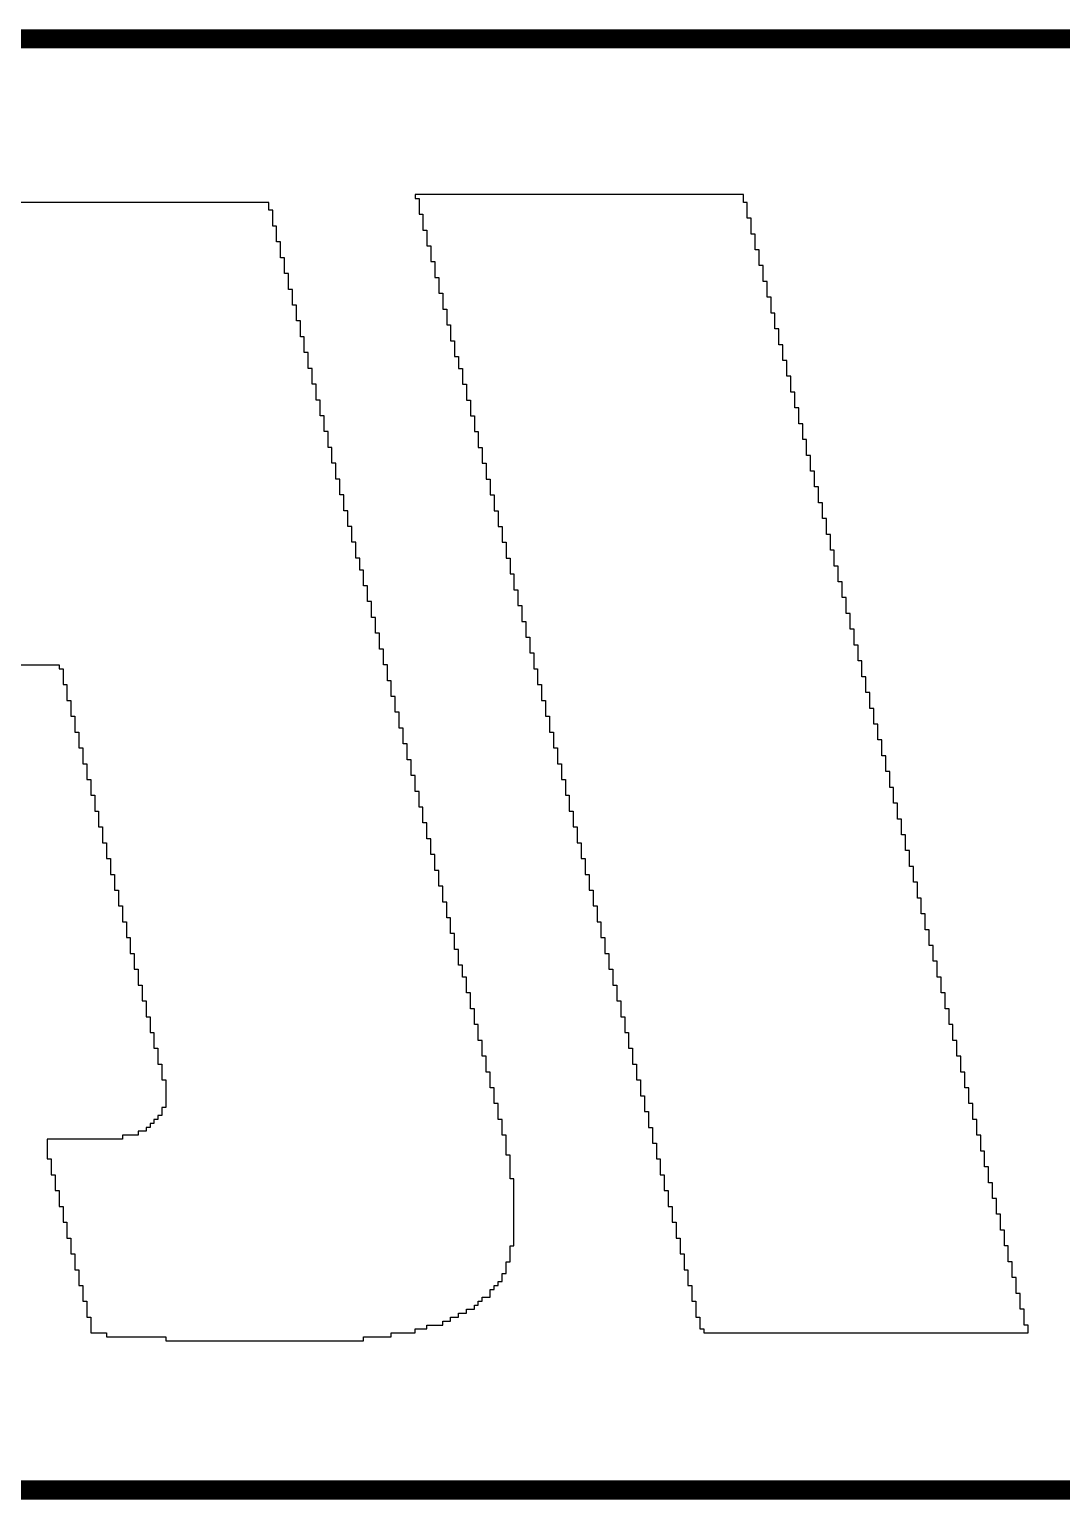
# Model space of a CAD drawing. Header units: inches. Extents: x -5.3 to 9.8, y -3.2 to 6.3.
# Drawn here: x -2.8103 to -2.5402, y -1.8025 to -1.4175 of the extents above; entities that cross this region are included whole.
import ezdxf

# ---------------------------------------------------------------- set-up
doc = ezdxf.new("R2010")
doc.units = ezdxf.units.IN
doc.header["$MEASUREMENT"] = 0
doc.layers.add('22_TITLE_BLOCK_MIRRORED', color=56, linetype='Continuous')

msp = doc.modelspace()

# ---------------------------------------------------------------- linework, layer by layer
at = {"layer": '22_TITLE_BLOCK_MIRRORED'}
for p, q in [((-2.7477, -1.4628), (-2.83258, -1.4628)), ((-2.7477, -1.46487), (-2.7477, -1.4628)), ((-2.7094, -1.46073), (-2.7094, -1.46176)), ((-2.62348, -1.46073), (-2.7094, -1.46073)), ((-2.7094, -1.46176), (-2.70836, -1.46176)), ((-2.70836, -1.46176), (-2.70836, -1.4659)), ((-2.62348, -1.4628), (-2.62348, -1.46073)), ((-2.62245, -1.4628), (-2.62348, -1.4628)), ((-2.62245, -1.46694), (-2.62245, -1.4628)), ((-2.74666, -1.46487), (-2.7477, -1.46487)), ((-2.74666, -1.46901), (-2.74666, -1.46487)), ((-2.70836, -1.4659), (-2.70733, -1.4659)), ((-2.70733, -1.4659), (-2.70733, -1.47004)), ((-2.74563, -1.46901), (-2.74666, -1.46901)), ((-2.74563, -1.47315), (-2.74563, -1.46901)), ((-2.70733, -1.47004), (-2.70629, -1.47004)), ((-2.70629, -1.47004), (-2.70629, -1.47418)), ((-2.62141, -1.46694), (-2.62245, -1.46694)), ((-2.62141, -1.47108), (-2.62141, -1.46694)), ((-2.74459, -1.47315), (-2.74563, -1.47315)), ((-2.74459, -1.47729), (-2.74459, -1.47315)), ((-2.70629, -1.47418), (-2.70526, -1.47418)), ((-2.70526, -1.47418), (-2.70526, -1.47832)), ((-2.62037, -1.47108), (-2.62141, -1.47108)), ((-2.62037, -1.47522), (-2.62037, -1.47108)), ((-2.74356, -1.47729), (-2.74459, -1.47729)), ((-2.74356, -1.48143), (-2.74356, -1.47729)), ((-2.70526, -1.47832), (-2.70422, -1.47832)), ((-2.70422, -1.47832), (-2.70422, -1.48246)), ((-2.61934, -1.47522), (-2.62037, -1.47522)), ((-2.61934, -1.47936), (-2.61934, -1.47522)), ((-2.74252, -1.48143), (-2.74356, -1.48143)), ((-2.74252, -1.48557), (-2.74252, -1.48143)), ((-2.6183, -1.47936), (-2.61934, -1.47936)), ((-2.6183, -1.4835), (-2.6183, -1.47936)), ((-2.74149, -1.48557), (-2.74252, -1.48557)), ((-2.74149, -1.48971), (-2.74149, -1.48557)), ((-2.70422, -1.48246), (-2.70319, -1.48246)), ((-2.70319, -1.48246), (-2.70319, -1.4866)), ((-2.61727, -1.4835), (-2.6183, -1.4835)), ((-2.61727, -1.48764), (-2.61727, -1.4835)), ((-2.74045, -1.48971), (-2.74149, -1.48971)), ((-2.74045, -1.49385), (-2.74045, -1.48971)), ((-2.70319, -1.4866), (-2.70215, -1.4866)), ((-2.70215, -1.4866), (-2.70215, -1.49075)), ((-2.61623, -1.48764), (-2.61727, -1.48764)), ((-2.61623, -1.49178), (-2.61623, -1.48764)), ((-2.70215, -1.49075), (-2.70112, -1.49075)), ((-2.70112, -1.49075), (-2.70112, -1.49489)), ((-2.6152, -1.49178), (-2.61623, -1.49178)), ((-2.6152, -1.49592), (-2.6152, -1.49178)), ((-2.73942, -1.49385), (-2.74045, -1.49385)), ((-2.73942, -1.49799), (-2.73942, -1.49385)), ((-2.70112, -1.49489), (-2.70008, -1.49489)), ((-2.70008, -1.49489), (-2.70008, -1.49903)), ((-2.61416, -1.49592), (-2.6152, -1.49592)), ((-2.61416, -1.50006), (-2.61416, -1.49592)), ((-2.73838, -1.49799), (-2.73942, -1.49799)), ((-2.73838, -1.50213), (-2.73838, -1.49799)), ((-2.70008, -1.49903), (-2.69905, -1.49903)), ((-2.69905, -1.49903), (-2.69905, -1.50317)), ((-2.61313, -1.50006), (-2.61416, -1.50006)), ((-2.61313, -1.5042), (-2.61313, -1.50006)), ((-2.73735, -1.50213), (-2.73838, -1.50213)), ((-2.73735, -1.50627), (-2.73735, -1.50213)), ((-2.69905, -1.50317), (-2.69801, -1.50317)), ((-2.69801, -1.50317), (-2.69801, -1.50627)), ((-2.61209, -1.5042), (-2.61313, -1.5042)), ((-2.61209, -1.50834), (-2.61209, -1.5042)), ((-2.73631, -1.50627), (-2.73735, -1.50627)), ((-2.73631, -1.51041), (-2.73631, -1.50627)), ((-2.69801, -1.50627), (-2.69698, -1.50627)), ((-2.69698, -1.50627), (-2.69698, -1.51041)), ((-2.61106, -1.50834), (-2.61209, -1.50834)), ((-2.61106, -1.51248), (-2.61106, -1.50834)), ((-2.73528, -1.51041), (-2.73631, -1.51041)), ((-2.73528, -1.51455), (-2.73528, -1.51041)), ((-2.69698, -1.51041), (-2.69594, -1.51041)), ((-2.69594, -1.51041), (-2.69594, -1.51455)), ((-2.61002, -1.51248), (-2.61106, -1.51248)), ((-2.61002, -1.51662), (-2.61002, -1.51248)), ((-2.73424, -1.51455), (-2.73528, -1.51455)), ((-2.73424, -1.51869), (-2.73424, -1.51455)), ((-2.69594, -1.51455), (-2.69491, -1.51455)), ((-2.69491, -1.51455), (-2.69491, -1.51869)), ((-2.60899, -1.51662), (-2.61002, -1.51662)), ((-2.60899, -1.52076), (-2.60899, -1.51662)), ((-2.73321, -1.51869), (-2.73424, -1.51869)), ((-2.73321, -1.52284), (-2.73321, -1.51869)), ((-2.69491, -1.51869), (-2.69387, -1.51869)), ((-2.69387, -1.51869), (-2.69387, -1.52284)), ((-2.73217, -1.52284), (-2.73321, -1.52284)), ((-2.73217, -1.52698), (-2.73217, -1.52284)), ((-2.69387, -1.52284), (-2.69284, -1.52284)), ((-2.69284, -1.52284), (-2.69284, -1.52698)), ((-2.60795, -1.52076), (-2.60899, -1.52076)), ((-2.60795, -1.52491), (-2.60795, -1.52076)), ((-2.73114, -1.52698), (-2.73217, -1.52698)), ((-2.73114, -1.53112), (-2.73114, -1.52698)), ((-2.69284, -1.52698), (-2.6918, -1.52698)), ((-2.6918, -1.52698), (-2.6918, -1.53112)), ((-2.60692, -1.52491), (-2.60795, -1.52491)), ((-2.60692, -1.52905), (-2.60692, -1.52491)), ((-2.7301, -1.53112), (-2.73114, -1.53112)), ((-2.7301, -1.53526), (-2.7301, -1.53112)), ((-2.6918, -1.53112), (-2.69076, -1.53112)), ((-2.69076, -1.53112), (-2.69076, -1.53526)), ((-2.60588, -1.52905), (-2.60692, -1.52905)), ((-2.60588, -1.53319), (-2.60588, -1.52905)), ((-2.72906, -1.53526), (-2.7301, -1.53526)), ((-2.72906, -1.5394), (-2.72906, -1.53526)), ((-2.69076, -1.53526), (-2.68973, -1.53526)), ((-2.68973, -1.53526), (-2.68973, -1.5394)), ((-2.60485, -1.53319), (-2.60588, -1.53319)), ((-2.60485, -1.53733), (-2.60485, -1.53319)), ((-2.72803, -1.5394), (-2.72906, -1.5394)), ((-2.72803, -1.54354), (-2.72803, -1.5394)), ((-2.68973, -1.5394), (-2.68869, -1.5394)), ((-2.68869, -1.5394), (-2.68869, -1.54354)), ((-2.60381, -1.53733), (-2.60485, -1.53733)), ((-2.60381, -1.54147), (-2.60381, -1.53733)), ((-2.72699, -1.54354), (-2.72803, -1.54354)), ((-2.72699, -1.54768), (-2.72699, -1.54354)), ((-2.68869, -1.54354), (-2.68766, -1.54354)), ((-2.68766, -1.54354), (-2.68766, -1.54768)), ((-2.60278, -1.54147), (-2.60381, -1.54147)), ((-2.60278, -1.54561), (-2.60278, -1.54147)), ((-2.72596, -1.54768), (-2.72699, -1.54768)), ((-2.72596, -1.55182), (-2.72596, -1.54768)), ((-2.68766, -1.54768), (-2.68662, -1.54768)), ((-2.68662, -1.54768), (-2.68662, -1.55182)), ((-2.60174, -1.54561), (-2.60278, -1.54561)), ((-2.60174, -1.54975), (-2.60174, -1.54561)), ((-2.60071, -1.54975), (-2.60174, -1.54975)), ((-2.60071, -1.55389), (-2.60071, -1.54975)), ((-2.72492, -1.55182), (-2.72596, -1.55182)), ((-2.72492, -1.55596), (-2.72492, -1.55182)), ((-2.68662, -1.55182), (-2.68559, -1.55182)), ((-2.68559, -1.55182), (-2.68559, -1.55596)), ((-2.59967, -1.55389), (-2.60071, -1.55389)), ((-2.59967, -1.55803), (-2.59967, -1.55389)), ((-2.72389, -1.55596), (-2.72492, -1.55596)), ((-2.72389, -1.55907), (-2.72389, -1.55596)), ((-2.72285, -1.55907), (-2.72389, -1.55907)), ((-2.72285, -1.56321), (-2.72285, -1.55907)), ((-2.68559, -1.55596), (-2.68455, -1.55596)), ((-2.68455, -1.55596), (-2.68455, -1.5601)), ((-2.59864, -1.55803), (-2.59967, -1.55803)), ((-2.59864, -1.56217), (-2.59864, -1.55803)), ((-2.68455, -1.5601), (-2.68352, -1.5601)), ((-2.68352, -1.5601), (-2.68352, -1.56424)), ((-2.5976, -1.56217), (-2.59864, -1.56217)), ((-2.5976, -1.56631), (-2.5976, -1.56217)), ((-2.72182, -1.56321), (-2.72285, -1.56321)), ((-2.72182, -1.56735), (-2.72182, -1.56321)), ((-2.68352, -1.56424), (-2.68248, -1.56424)), ((-2.68248, -1.56424), (-2.68248, -1.56838)), ((-2.59657, -1.56631), (-2.5976, -1.56631)), ((-2.59657, -1.57045), (-2.59657, -1.56631)), ((-2.72078, -1.56735), (-2.72182, -1.56735)), ((-2.72078, -1.57149), (-2.72078, -1.56735)), ((-2.68248, -1.56838), (-2.68145, -1.56838)), ((-2.68145, -1.56838), (-2.68145, -1.57252)), ((-2.59553, -1.57045), (-2.59657, -1.57045)), ((-2.59553, -1.57459), (-2.59553, -1.57045)), ((-2.71975, -1.57149), (-2.72078, -1.57149)), ((-2.71975, -1.57563), (-2.71975, -1.57149)), ((-2.68145, -1.57252), (-2.68041, -1.57252)), ((-2.68041, -1.57252), (-2.68041, -1.57666)), ((-2.5945, -1.57459), (-2.59553, -1.57459)), ((-2.5945, -1.57873), (-2.5945, -1.57459)), ((-2.71871, -1.57563), (-2.71975, -1.57563)), ((-2.71871, -1.57977), (-2.71871, -1.57563)), ((-2.68041, -1.57666), (-2.67938, -1.57666)), ((-2.67938, -1.57666), (-2.67938, -1.5808)), ((-2.71768, -1.57977), (-2.71871, -1.57977)), ((-2.71768, -1.58391), (-2.71768, -1.57977)), ((-2.67938, -1.5808), (-2.67834, -1.5808)), ((-2.67834, -1.5808), (-2.67834, -1.58494)), ((-2.59346, -1.57873), (-2.5945, -1.57873)), ((-2.59346, -1.58287), (-2.59346, -1.57873)), ((-2.83775, -1.58391), (-2.80256, -1.58391)), ((-2.80256, -1.58391), (-2.80256, -1.58494)), ((-2.80256, -1.58494), (-2.80152, -1.58494)), ((-2.80152, -1.58494), (-2.80152, -1.58908)), ((-2.71664, -1.58391), (-2.71768, -1.58391)), ((-2.71664, -1.58805), (-2.71664, -1.58391)), ((-2.67834, -1.58494), (-2.67731, -1.58494)), ((-2.67731, -1.58494), (-2.67731, -1.58908)), ((-2.59243, -1.58287), (-2.59346, -1.58287)), ((-2.59243, -1.58701), (-2.59243, -1.58287)), ((-2.80152, -1.58908), (-2.80049, -1.58908)), ((-2.80049, -1.58908), (-2.80049, -1.59322)), ((-2.71561, -1.58805), (-2.71664, -1.58805)), ((-2.71561, -1.59219), (-2.71561, -1.58805)), ((-2.67731, -1.58908), (-2.67627, -1.58908)), ((-2.67627, -1.58908), (-2.67627, -1.59322)), ((-2.59139, -1.58701), (-2.59243, -1.58701)), ((-2.59139, -1.59115), (-2.59139, -1.58701)), ((-2.80049, -1.59322), (-2.79945, -1.59322)), ((-2.79945, -1.59322), (-2.79945, -1.59737)), ((-2.71457, -1.59219), (-2.71561, -1.59219)), ((-2.71457, -1.59633), (-2.71457, -1.59219)), ((-2.67627, -1.59322), (-2.67524, -1.59322)), ((-2.67524, -1.59322), (-2.67524, -1.59737)), ((-2.59036, -1.59115), (-2.59139, -1.59115)), ((-2.59036, -1.5953), (-2.59036, -1.59115)), ((-2.79945, -1.59737), (-2.79842, -1.59737)), ((-2.79842, -1.59737), (-2.79842, -1.60151)), ((-2.71354, -1.59633), (-2.71457, -1.59633)), ((-2.71354, -1.60047), (-2.71354, -1.59633)), ((-2.67524, -1.59737), (-2.6742, -1.59737)), ((-2.6742, -1.59737), (-2.6742, -1.60151)), ((-2.58932, -1.5953), (-2.59036, -1.5953)), ((-2.58932, -1.59944), (-2.58932, -1.5953)), ((-2.79842, -1.60151), (-2.79738, -1.60151)), ((-2.79738, -1.60151), (-2.79738, -1.60565)), ((-2.7125, -1.60047), (-2.71354, -1.60047)), ((-2.7125, -1.60461), (-2.7125, -1.60047)), ((-2.6742, -1.60151), (-2.67317, -1.60151)), ((-2.67317, -1.60151), (-2.67317, -1.60565)), ((-2.58829, -1.59944), (-2.58932, -1.59944)), ((-2.58829, -1.60358), (-2.58829, -1.59944)), ((-2.71147, -1.60461), (-2.7125, -1.60461)), ((-2.71147, -1.60875), (-2.71147, -1.60461)), ((-2.58725, -1.60358), (-2.58829, -1.60358)), ((-2.58725, -1.60772), (-2.58725, -1.60358)), ((-2.79738, -1.60565), (-2.79635, -1.60565)), ((-2.79635, -1.60565), (-2.79635, -1.60979)), ((-2.71043, -1.60875), (-2.71147, -1.60875)), ((-2.71043, -1.61289), (-2.71043, -1.60875)), ((-2.67317, -1.60565), (-2.67213, -1.60565)), ((-2.67213, -1.60565), (-2.67213, -1.60979)), ((-2.58622, -1.60772), (-2.58725, -1.60772)), ((-2.58622, -1.61186), (-2.58622, -1.60772)), ((-2.79635, -1.60979), (-2.79531, -1.60979)), ((-2.79531, -1.60979), (-2.79531, -1.61393)), ((-2.7094, -1.61289), (-2.71043, -1.61289)), ((-2.7094, -1.61703), (-2.7094, -1.61289)), ((-2.67213, -1.60979), (-2.6711, -1.60979)), ((-2.6711, -1.60979), (-2.6711, -1.61393)), ((-2.58518, -1.61186), (-2.58622, -1.61186)), ((-2.58518, -1.616), (-2.58518, -1.61186)), ((-2.79531, -1.61393), (-2.79428, -1.61393)), ((-2.79428, -1.61393), (-2.79428, -1.61807)), ((-2.6711, -1.61393), (-2.67006, -1.61393)), ((-2.67006, -1.61393), (-2.67006, -1.61807)), ((-2.58414, -1.616), (-2.58518, -1.616)), ((-2.58414, -1.62014), (-2.58414, -1.616)), ((-2.79428, -1.61807), (-2.79324, -1.61807)), ((-2.79324, -1.61807), (-2.79324, -1.62221)), ((-2.70836, -1.61703), (-2.7094, -1.61703)), ((-2.70836, -1.62117), (-2.70836, -1.61703)), ((-2.67006, -1.61807), (-2.66903, -1.61807)), ((-2.66903, -1.61807), (-2.66903, -1.62221)), ((-2.58311, -1.62014), (-2.58414, -1.62014)), ((-2.58311, -1.62428), (-2.58311, -1.62014)), ((-2.79324, -1.62221), (-2.79221, -1.62221)), ((-2.79221, -1.62221), (-2.79221, -1.62635)), ((-2.70733, -1.62117), (-2.70836, -1.62117)), ((-2.70733, -1.62531), (-2.70733, -1.62117)), ((-2.66903, -1.62221), (-2.66799, -1.62221)), ((-2.66799, -1.62221), (-2.66799, -1.62635)), ((-2.58207, -1.62428), (-2.58311, -1.62428)), ((-2.58207, -1.62842), (-2.58207, -1.62428)), ((-2.79221, -1.62635), (-2.79117, -1.62635)), ((-2.79117, -1.62635), (-2.79117, -1.63049)), ((-2.70629, -1.62531), (-2.70733, -1.62531)), ((-2.70629, -1.62945), (-2.70629, -1.62531)), ((-2.66799, -1.62635), (-2.66696, -1.62635)), ((-2.66696, -1.62635), (-2.66696, -1.63049)), ((-2.58104, -1.62842), (-2.58207, -1.62842)), ((-2.58104, -1.63256), (-2.58104, -1.62842)), ((-2.79117, -1.63049), (-2.79014, -1.63049)), ((-2.79014, -1.63049), (-2.79014, -1.63463)), ((-2.70526, -1.62945), (-2.70629, -1.62945)), ((-2.70526, -1.6336), (-2.70526, -1.62945)), ((-2.66696, -1.63049), (-2.66592, -1.63049)), ((-2.66592, -1.63049), (-2.66592, -1.63463)), ((-2.79014, -1.63463), (-2.7891, -1.63463)), ((-2.7891, -1.63463), (-2.7891, -1.63877)), ((-2.70422, -1.6336), (-2.70526, -1.6336)), ((-2.70422, -1.63774), (-2.70422, -1.6336)), ((-2.66592, -1.63463), (-2.66489, -1.63463)), ((-2.66489, -1.63463), (-2.66489, -1.63877)), ((-2.58, -1.63256), (-2.58104, -1.63256)), ((-2.58, -1.6367), (-2.58, -1.63256)), ((-2.7891, -1.63877), (-2.78807, -1.63877)), ((-2.78807, -1.63877), (-2.78807, -1.64291)), ((-2.70319, -1.63774), (-2.70422, -1.63774)), ((-2.70319, -1.64188), (-2.70319, -1.63774)), ((-2.66489, -1.63877), (-2.66385, -1.63877)), ((-2.66385, -1.63877), (-2.66385, -1.64291)), ((-2.57897, -1.6367), (-2.58, -1.6367)), ((-2.57897, -1.64084), (-2.57897, -1.6367)), ((-2.78807, -1.64291), (-2.78703, -1.64291)), ((-2.78703, -1.64291), (-2.78703, -1.64705)), ((-2.70215, -1.64188), (-2.70319, -1.64188)), ((-2.70215, -1.64602), (-2.70215, -1.64188)), ((-2.66385, -1.64291), (-2.66282, -1.64291)), ((-2.66282, -1.64291), (-2.66282, -1.64705)), ((-2.57793, -1.64084), (-2.57897, -1.64084)), ((-2.57793, -1.64498), (-2.57793, -1.64084)), ((-2.78703, -1.64705), (-2.786, -1.64705)), ((-2.786, -1.64705), (-2.786, -1.65119)), ((-2.70112, -1.64602), (-2.70215, -1.64602)), ((-2.70112, -1.65016), (-2.70112, -1.64602)), ((-2.66282, -1.64705), (-2.66178, -1.64705)), ((-2.66178, -1.64705), (-2.66178, -1.65119)), ((-2.5769, -1.64498), (-2.57793, -1.64498)), ((-2.5769, -1.64912), (-2.5769, -1.64498)), ((-2.786, -1.65119), (-2.78496, -1.65119)), ((-2.78496, -1.65119), (-2.78496, -1.65533)), ((-2.70008, -1.65016), (-2.70112, -1.65016)), ((-2.70008, -1.6543), (-2.70008, -1.65016)), ((-2.66178, -1.65119), (-2.66075, -1.65119)), ((-2.66075, -1.65119), (-2.66075, -1.65533)), ((-2.57586, -1.64912), (-2.5769, -1.64912)), ((-2.57586, -1.65326), (-2.57586, -1.64912)), ((-2.78496, -1.65533), (-2.78393, -1.65533)), ((-2.78393, -1.65533), (-2.78393, -1.65947)), ((-2.69905, -1.6543), (-2.70008, -1.6543)), ((-2.69905, -1.65844), (-2.69905, -1.6543)), ((-2.66075, -1.65533), (-2.65971, -1.65533)), ((-2.65971, -1.65533), (-2.65971, -1.65947)), ((-2.57483, -1.65326), (-2.57586, -1.65326)), ((-2.57483, -1.6574), (-2.57483, -1.65326)), ((-2.69801, -1.65844), (-2.69905, -1.65844)), ((-2.69801, -1.66258), (-2.69801, -1.65844)), ((-2.57379, -1.6574), (-2.57483, -1.6574)), ((-2.57379, -1.66154), (-2.57379, -1.6574)), ((-2.78393, -1.65947), (-2.78289, -1.65947)), ((-2.78289, -1.65947), (-2.78289, -1.66361)), ((-2.69698, -1.66258), (-2.69801, -1.66258)), ((-2.69698, -1.66568), (-2.69698, -1.66258)), ((-2.65971, -1.65947), (-2.65868, -1.65947)), ((-2.65868, -1.65947), (-2.65868, -1.66361)), ((-2.57276, -1.66154), (-2.57379, -1.66154)), ((-2.57276, -1.66568), (-2.57276, -1.66154)), ((-2.78289, -1.66361), (-2.78186, -1.66361)), ((-2.78186, -1.66361), (-2.78186, -1.66775)), ((-2.69594, -1.66568), (-2.69698, -1.66568)), ((-2.69594, -1.66983), (-2.69594, -1.66568)), ((-2.65868, -1.66361), (-2.65764, -1.66361)), ((-2.65764, -1.66361), (-2.65764, -1.66775)), ((-2.57172, -1.66568), (-2.57276, -1.66568)), ((-2.57172, -1.66983), (-2.57172, -1.66568)), ((-2.78186, -1.66775), (-2.78082, -1.66775)), ((-2.78082, -1.66775), (-2.78082, -1.6719)), ((-2.69491, -1.66983), (-2.69594, -1.66983)), ((-2.69491, -1.67397), (-2.69491, -1.66983)), ((-2.65764, -1.66775), (-2.6566, -1.66775)), ((-2.6566, -1.66775), (-2.6566, -1.6719)), ((-2.57069, -1.66983), (-2.57172, -1.66983)), ((-2.57069, -1.67397), (-2.57069, -1.66983)), ((-2.78082, -1.6719), (-2.77979, -1.6719)), ((-2.77979, -1.6719), (-2.77979, -1.67604)), ((-2.69387, -1.67397), (-2.69491, -1.67397)), ((-2.69387, -1.67811), (-2.69387, -1.67397)), ((-2.6566, -1.6719), (-2.65557, -1.6719)), ((-2.65557, -1.6719), (-2.65557, -1.67604)), ((-2.56965, -1.67397), (-2.57069, -1.67397)), ((-2.56965, -1.67811), (-2.56965, -1.67397)), ((-2.77979, -1.67604), (-2.77875, -1.67604)), ((-2.77875, -1.67604), (-2.77875, -1.68018)), ((-2.69284, -1.67811), (-2.69387, -1.67811)), ((-2.69284, -1.68225), (-2.69284, -1.67811)), ((-2.65557, -1.67604), (-2.65453, -1.67604)), ((-2.65453, -1.67604), (-2.65453, -1.68018)), ((-2.56862, -1.67811), (-2.56965, -1.67811)), ((-2.56862, -1.68225), (-2.56862, -1.67811)), ((-2.77875, -1.68018), (-2.77772, -1.68018)), ((-2.77772, -1.68018), (-2.77772, -1.68432)), ((-2.6918, -1.68225), (-2.69284, -1.68225)), ((-2.6918, -1.68639), (-2.6918, -1.68225)), ((-2.65453, -1.68018), (-2.6535, -1.68018)), ((-2.6535, -1.68018), (-2.6535, -1.68432)), ((-2.56758, -1.68225), (-2.56862, -1.68225)), ((-2.56758, -1.68639), (-2.56758, -1.68225)), ((-2.77772, -1.68432), (-2.77668, -1.68432)), ((-2.77668, -1.68432), (-2.77668, -1.68846)), ((-2.6535, -1.68432), (-2.65246, -1.68432)), ((-2.65246, -1.68432), (-2.65246, -1.68846)), ((-2.77668, -1.68846), (-2.77565, -1.68846)), ((-2.77565, -1.68846), (-2.77565, -1.6926)), ((-2.69076, -1.68639), (-2.6918, -1.68639)), ((-2.69076, -1.69053), (-2.69076, -1.68639)), ((-2.65246, -1.68846), (-2.65143, -1.68846)), ((-2.65143, -1.68846), (-2.65143, -1.6926)), ((-2.56655, -1.68639), (-2.56758, -1.68639)), ((-2.56655, -1.69053), (-2.56655, -1.68639)), ((-2.77565, -1.6926), (-2.77461, -1.6926)), ((-2.77461, -1.6926), (-2.77461, -1.69984)), ((-2.68973, -1.69053), (-2.69076, -1.69053)), ((-2.68973, -1.69467), (-2.68973, -1.69053)), ((-2.65143, -1.6926), (-2.65039, -1.6926)), ((-2.65039, -1.6926), (-2.65039, -1.69674)), ((-2.56551, -1.69053), (-2.56655, -1.69053)), ((-2.56551, -1.69467), (-2.56551, -1.69053)), ((-2.68869, -1.69467), (-2.68973, -1.69467)), ((-2.68869, -1.69881), (-2.68869, -1.69467)), ((-2.65039, -1.69674), (-2.64936, -1.69674)), ((-2.64936, -1.69674), (-2.64936, -1.70088)), ((-2.56448, -1.69467), (-2.56551, -1.69467)), ((-2.56448, -1.69881), (-2.56448, -1.69467)), ((-2.77461, -1.69984), (-2.77565, -1.69984)), ((-2.77565, -1.69984), (-2.77565, -1.70191)), ((-2.68766, -1.69881), (-2.68869, -1.69881)), ((-2.68766, -1.70295), (-2.68766, -1.69881)), ((-2.64936, -1.70088), (-2.64832, -1.70088)), ((-2.64832, -1.70088), (-2.64832, -1.70502)), ((-2.56344, -1.69881), (-2.56448, -1.69881)), ((-2.56344, -1.70295), (-2.56344, -1.69881)), ((-2.77875, -1.70502), (-2.77979, -1.70502)), ((-2.77979, -1.70502), (-2.77979, -1.70606)), ((-2.77772, -1.70399), (-2.77875, -1.70399)), ((-2.77875, -1.70399), (-2.77875, -1.70502)), ((-2.77668, -1.70295), (-2.77772, -1.70295)), ((-2.77772, -1.70295), (-2.77772, -1.70399)), ((-2.77565, -1.70191), (-2.77668, -1.70191)), ((-2.77668, -1.70191), (-2.77668, -1.70295)), ((-2.68662, -1.70295), (-2.68766, -1.70295)), ((-2.68662, -1.70709), (-2.68662, -1.70295)), ((-2.64832, -1.70502), (-2.64729, -1.70502)), ((-2.64729, -1.70502), (-2.64729, -1.70916)), ((-2.56241, -1.70295), (-2.56344, -1.70295)), ((-2.56241, -1.70709), (-2.56241, -1.70295)), ((-2.786, -1.70813), (-2.80567, -1.70813)), ((-2.80567, -1.70813), (-2.80567, -1.7133)), ((-2.78186, -1.70709), (-2.786, -1.70709)), ((-2.786, -1.70709), (-2.786, -1.70813)), ((-2.77979, -1.70606), (-2.78186, -1.70606)), ((-2.78186, -1.70606), (-2.78186, -1.70709)), ((-2.68559, -1.70709), (-2.68662, -1.70709)), ((-2.68559, -1.71227), (-2.68559, -1.70709)), ((-2.64729, -1.70916), (-2.64625, -1.70916)), ((-2.64625, -1.70916), (-2.64625, -1.7133)), ((-2.56137, -1.70709), (-2.56241, -1.70709)), ((-2.56137, -1.71123), (-2.56137, -1.70709)), ((-2.68455, -1.71227), (-2.68559, -1.71227)), ((-2.68455, -1.71848), (-2.68455, -1.71227)), ((-2.56034, -1.71123), (-2.56137, -1.71123)), ((-2.56034, -1.71537), (-2.56034, -1.71123)), ((-2.80567, -1.7133), (-2.80463, -1.7133)), ((-2.80463, -1.7133), (-2.80463, -1.71744)), ((-2.64625, -1.7133), (-2.64522, -1.7133)), ((-2.64522, -1.7133), (-2.64522, -1.71744)), ((-2.5593, -1.71537), (-2.56034, -1.71537)), ((-2.5593, -1.71951), (-2.5593, -1.71537)), ((-2.80463, -1.71744), (-2.8036, -1.71744)), ((-2.8036, -1.71744), (-2.8036, -1.72158)), ((-2.68352, -1.71848), (-2.68455, -1.71848)), ((-2.68352, -1.73607), (-2.68352, -1.71848)), ((-2.64522, -1.71744), (-2.64418, -1.71744)), ((-2.64418, -1.71744), (-2.64418, -1.72158)), ((-2.55827, -1.71951), (-2.5593, -1.71951)), ((-2.55827, -1.72365), (-2.55827, -1.71951)), ((-2.8036, -1.72158), (-2.80256, -1.72158)), ((-2.80256, -1.72158), (-2.80256, -1.72572)), ((-2.64418, -1.72158), (-2.64315, -1.72158)), ((-2.64315, -1.72158), (-2.64315, -1.72572)), ((-2.55723, -1.72365), (-2.55827, -1.72365)), ((-2.55723, -1.72779), (-2.55723, -1.72365)), ((-2.80256, -1.72572), (-2.80152, -1.72572)), ((-2.80152, -1.72572), (-2.80152, -1.72986)), ((-2.64315, -1.72572), (-2.64211, -1.72572)), ((-2.64211, -1.72572), (-2.64211, -1.72986)), ((-2.5562, -1.72779), (-2.55723, -1.72779)), ((-2.5562, -1.73193), (-2.5562, -1.72779)), ((-2.80152, -1.72986), (-2.80049, -1.72986)), ((-2.80049, -1.72986), (-2.80049, -1.734)), ((-2.64211, -1.72986), (-2.64108, -1.72986)), ((-2.64108, -1.72986), (-2.64108, -1.734)), ((-2.55516, -1.73193), (-2.5562, -1.73193)), ((-2.55516, -1.73607), (-2.55516, -1.73193)), ((-2.80049, -1.734), (-2.79945, -1.734)), ((-2.79945, -1.734), (-2.79945, -1.73814)), ((-2.68455, -1.74022), (-2.68455, -1.73607)), ((-2.68455, -1.73607), (-2.68352, -1.73607)), ((-2.64108, -1.734), (-2.64004, -1.734)), ((-2.64004, -1.734), (-2.64004, -1.73814)), ((-2.55413, -1.73607), (-2.55516, -1.73607)), ((-2.55413, -1.74022), (-2.55413, -1.73607)), ((-2.79945, -1.73814), (-2.79842, -1.73814)), ((-2.79842, -1.73814), (-2.79842, -1.74229)), ((-2.64004, -1.73814), (-2.63901, -1.73814)), ((-2.63901, -1.73814), (-2.63901, -1.74229)), ((-2.79842, -1.74229), (-2.79738, -1.74229)), ((-2.79738, -1.74229), (-2.79738, -1.74643)), ((-2.68662, -1.74539), (-2.68662, -1.74332)), ((-2.68662, -1.74332), (-2.68559, -1.74332)), ((-2.68559, -1.74332), (-2.68559, -1.74022)), ((-2.68559, -1.74022), (-2.68455, -1.74022)), ((-2.63901, -1.74229), (-2.63797, -1.74229)), ((-2.63797, -1.74229), (-2.63797, -1.74643)), ((-2.55309, -1.74022), (-2.55413, -1.74022)), ((-2.55309, -1.74436), (-2.55309, -1.74022)), ((-2.79738, -1.74643), (-2.79635, -1.74643)), ((-2.79635, -1.74643), (-2.79635, -1.75057)), ((-2.68973, -1.74953), (-2.68973, -1.74746)), ((-2.68973, -1.74746), (-2.68869, -1.74746)), ((-2.68869, -1.74746), (-2.68869, -1.74643)), ((-2.68869, -1.74643), (-2.68766, -1.74643)), ((-2.68766, -1.74643), (-2.68766, -1.74539)), ((-2.68766, -1.74539), (-2.68662, -1.74539)), ((-2.63797, -1.74643), (-2.63694, -1.74643)), ((-2.63694, -1.74643), (-2.63694, -1.75057)), ((-2.55206, -1.74436), (-2.55309, -1.74436)), ((-2.55206, -1.7485), (-2.55206, -1.74436)), ((-2.79635, -1.75057), (-2.79531, -1.75057)), ((-2.79531, -1.75057), (-2.79531, -1.75471)), ((-2.69387, -1.75264), (-2.69387, -1.7516)), ((-2.69387, -1.7516), (-2.69284, -1.7516)), ((-2.69284, -1.7516), (-2.69284, -1.75057)), ((-2.69284, -1.75057), (-2.6918, -1.75057)), ((-2.6918, -1.75057), (-2.6918, -1.74953)), ((-2.6918, -1.74953), (-2.68973, -1.74953)), ((-2.63694, -1.75057), (-2.6359, -1.75057)), ((-2.6359, -1.75057), (-2.6359, -1.75471)), ((-2.55102, -1.7485), (-2.55206, -1.7485)), ((-2.55102, -1.75264), (-2.55102, -1.7485)), ((-2.79531, -1.75471), (-2.79428, -1.75471)), ((-2.79428, -1.75471), (-2.79428, -1.75885)), ((-2.70008, -1.75574), (-2.70008, -1.75471)), ((-2.70008, -1.75471), (-2.69801, -1.75471)), ((-2.69801, -1.75471), (-2.69801, -1.75367)), ((-2.69801, -1.75367), (-2.69594, -1.75367)), ((-2.69594, -1.75367), (-2.69594, -1.75264)), ((-2.69594, -1.75264), (-2.69387, -1.75264)), ((-2.6359, -1.75471), (-2.63487, -1.75471)), ((-2.63487, -1.75471), (-2.63487, -1.75781)), ((-2.54999, -1.75264), (-2.55102, -1.75264)), ((-2.54999, -1.75678), (-2.54999, -1.75264)), ((-2.79428, -1.75885), (-2.79014, -1.75885)), ((-2.79014, -1.75885), (-2.79014, -1.75988)), ((-2.71561, -1.75988), (-2.71561, -1.75885)), ((-2.71561, -1.75885), (-2.7094, -1.75885)), ((-2.7094, -1.75885), (-2.7094, -1.75781)), ((-2.7094, -1.75781), (-2.70629, -1.75781)), ((-2.70629, -1.75781), (-2.70629, -1.75678)), ((-2.70629, -1.75678), (-2.70215, -1.75678)), ((-2.70215, -1.75678), (-2.70215, -1.75574)), ((-2.70215, -1.75574), (-2.70008, -1.75574)), ((-2.63487, -1.75781), (-2.63383, -1.75781)), ((-2.63383, -1.75781), (-2.63383, -1.75885)), ((-2.63383, -1.75885), (-2.54895, -1.75885)), ((-2.54895, -1.75678), (-2.54999, -1.75678)), ((-2.54895, -1.75885), (-2.54895, -1.75678)), ((-2.79014, -1.75988), (-2.77461, -1.75988)), ((-2.77461, -1.75988), (-2.77461, -1.76092)), ((-2.77461, -1.76092), (-2.72285, -1.76092)), ((-2.72285, -1.76092), (-2.72285, -1.75988)), ((-2.72285, -1.75988), (-2.71561, -1.75988))]:
    msp.add_line(p, q, dxfattribs=at)
at = {"layer": '22_TITLE_BLOCK_MIRRORED', "const_width": 0.005}
for points in [[(-5.05, -1.42), (-1.945, -1.42)], [(-5.05, -1.8), (-1.945, -1.8)]]:
    msp.add_lwpolyline(points, dxfattribs=at)

doc.saveas('drawing.dxf')
